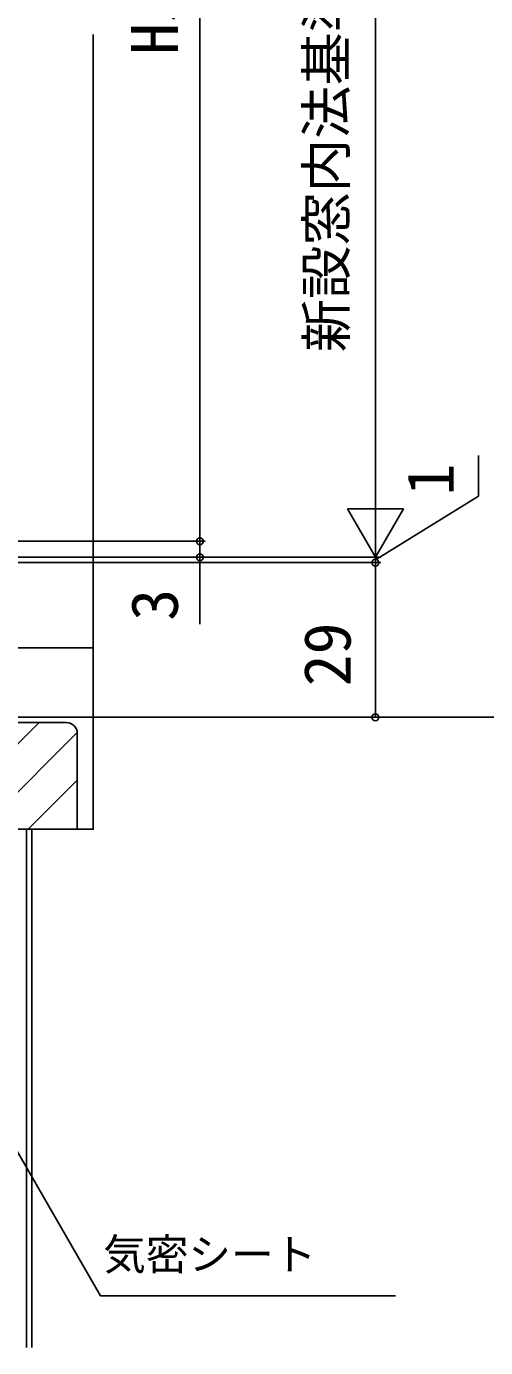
# Model space of a CAD drawing. Units: millimetres, scale not verified. Extents: x -525 to 525, y -783 to 778.
# Drawn here: x 87.5 to 173.7, y 40 to 287.7 of the extents above; entities that cross this region are included whole.
import ezdxf
from ezdxf.enums import TextEntityAlignment as Align

# ---------------------------------------------------------------- set-up
doc = ezdxf.new("R2010")
doc.units = ezdxf.units.MM
doc.header["$LTSCALE"] = 4
for name, color, linetype in [('0-4_YKK_12', 2, 'Continuous'), ('0-6_YKK_D', 6, 'Continuous'), ('0-8_YSS_K', 3, 'Continuous')]:
    doc.layers.add(name, color=color, linetype=linetype)
doc.styles.add('ＭＳ ゴシック', font='')
doc.styles.get('ＭＳ ゴシック').set_extended_font_data('MS Gothic')

msp = doc.modelspace()

# ---------------------------------------------------------------- linework, layer by layer
at = {"layer": '0-4_YKK_12'}
msp.add_line((100, 171.149), (-203.714, 171.149), dxfattribs=at)
at = {"layer": '0-6_YKK_D'}
for p, q in [((120.029, 393.2), (120.029, 191.15)), ((152.971, 198.65), (152.971, 392.7)), ((152.971, 188.15), (152.971, 206.336)), ((152.971, 188.15), (147.721, 197.243)), ((158.221, 197.243), (147.721, 197.243)), ((152.971, 188.15), (158.221, 197.243)), ((5.5, 191.15), (121.029, 191.15)), ((5.5, 191.15), (121.029, 191.15)), ((152.971, 188.15), (152.971, 190.7)), ((-40.888, 188.15), (121.029, 188.15)), ((-40.3, 188.15), (153.971, 188.15)), ((-40.3, 188.15), (153.971, 188.15)), ((62, 187.15), (153.971, 187.15)), ((62, 187.15), (153.971, 187.15)), ((152.971, 187.15), (152.971, 188.15)), ((152.971, 187.15), (152.971, 188.15)), ((152.971, 187.15), (152.971, 158.15)), ((152.971, 187.15), (152.971, 184.6)), ((62.5, 158.15), (191.325, 158.15)), ((62.5, 158.15), (153.971, 158.15)), ((62.5, 158.15), (211.325, 158.15))]:
    msp.add_line(p, q, dxfattribs=at)
for points in [[(152.971, 187.65), (172.325, 199.605), (172.325, 207.218)], [(120.029, 191.15), (120.029, 188.15), (120.029, 175.645)], [(39.02, 157.65), (40.296, 155.442), (101.367, 49.683), (156.748, 49.683)]]:
    msp.add_lwpolyline(points, dxfattribs=at)
for centre in [(120.029, 191.15), (120.029, 191.15), (120.029, 188.15), (152.971, 187.15), (152.971, 187.15), (152.971, 158.15)]:
    msp.add_circle(centre, 0.637, dxfattribs=at)
at = {"layer": '0-8_YSS_K'}
for p, q in [((69.842, 137.15), (89.842, 157.15)), ((78.822, 137.15), (96.993, 155.32)), ((87.803, 137.15), (97, 146.347)), ((87.5, 39.972), (87.5, 137.15)), ((88.5, 39.972), (88.5, 137.15)), ((96.783, 137.15), (97, 137.367))]:
    msp.add_line(p, q, dxfattribs=at)
for points in [[(96, 137.15), (100, 137.15), (100, 286.2)], [(95, 157.15), (12, 157.15), (12, 154.15), (0, 154.15), (-2, 152.15), (-2, 137.15)], [(95, 157.15), (12, 157.15), (12, 154.15), (0, 154.15), (-2, 152.15), (-2, 137.15)], [(-2, 137.15), (97, 137.15), (97, 155.15)], [(-2, 137.15), (97, 137.15), (97, 155.15)]]:
    msp.add_lwpolyline(points, dxfattribs=at)
msp.add_arc((95, 155.15), 2, 0, 89.99998, dxfattribs=at)
msp.add_arc((95, 155.15), 2, 0, 89.99998, dxfattribs=at)

# ---------------------------------------------------------------- texts
at = {"layer": '0-6_YKK_D', "style": 'ＭＳ ゴシック'}
for s, height, p in [('新設窓内法基準寸法h', 7.331, (149.607, 226.612)), ('Hs', 8.798, (118.529, 282.357)), ('1', 8.798, (170.325, 199.764)), ('3', 8.798, (118.529, 176.259)), ('29', 8.798, (150.971, 163.957))]:
    msp.add_text(s, height=height, rotation=90, dxfattribs=at).set_placement(p, align=Align.BOTTOM_LEFT)
msp.add_text('気密シート', height=5.865, dxfattribs=at).set_placement((101.867, 52.773), align=Align.BOTTOM_LEFT)

doc.saveas('drawing.dxf')
